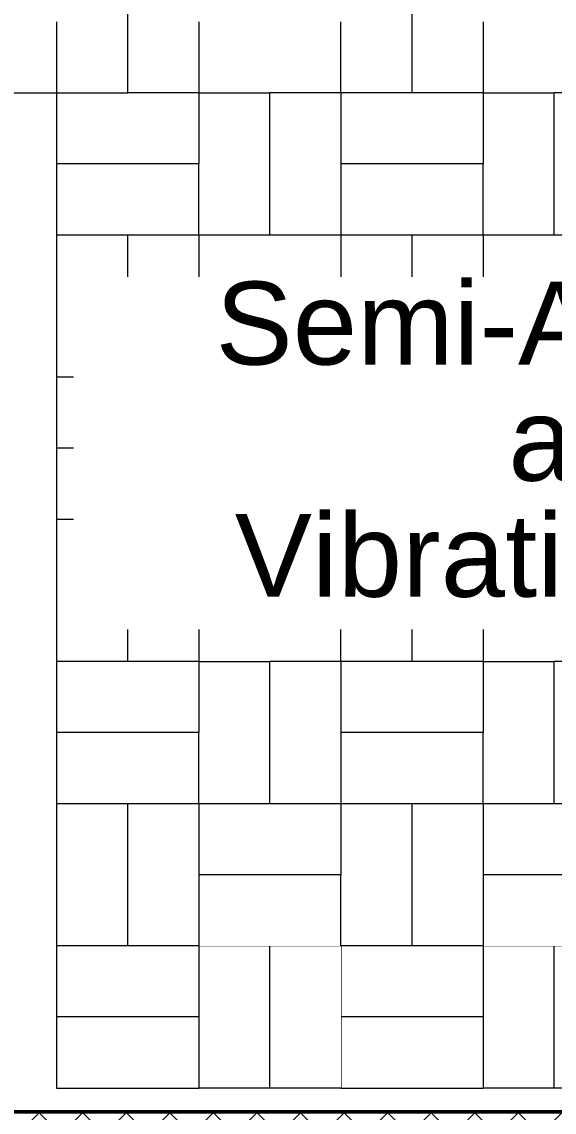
# Model space of a CAD drawing. Header units: millimetres. Extents: x -48147 to 1417267, y -496296 to 18123.
# Drawn here: x 1399067 to 1400190, y -491272 to -488971 of the extents above; entities that cross this region are included whole.
import ezdxf

# ---------------------------------------------------------------- set-up
doc = ezdxf.new("R2010")
doc.units = ezdxf.units.MM
doc.header["$MEASUREMENT"] = 0
doc.linetypes.add('Wipeout_Contour', pattern=[1000, 0, -1000])
for name, color, linetype, lineweight in [('A-95-P_Text_1_50_GA_Pen_No__1', 7, 'Continuous', 13), ('New_A-20-M_ Acoustic chambers _Pen_No__101', 252, 'Continuous', 15), ('New_A-20-M_ Acoustic chambers _Pen_No__93', 8, 'Continuous', 13)]:
    doc.layers.add(name, color=color, linetype=linetype, lineweight=lineweight)
doc.layers.add('New_A-20-M_ Acoustic chambers', color=7, linetype='Continuous')
doc.layers.add('New_A-25-M_Wall_Int', color=7, linetype='Continuous')
doc.layers.add('New_A-20-M_ Acoustic chambers _Pen_No__29', color=7, linetype='Continuous', lineweight=50, true_color=0x2a2a2a)
doc.layers.add('New_A-20-M_ Acoustic chambers _Pen_No__81', color=7, linetype='Continuous', lineweight=20, true_color=0x6a6a6a)
doc.styles.add('GENERATED_STYLE_2', font='')
doc.styles.get('GENERATED_STYLE_2').set_extended_font_data('Swis721 BT')

# ---------------------------------------------------------------- blocks, each defined once
blk = doc.blocks.new('Section Elem_347_2', base_point=(1376122.5, -491272.8))
at = {"color": 254, "linetype": 'Wipeout_Contour', "lineweight": 0, "ltscale": 5934987.587017196}
blk.add_wipeout([(1397038.4, -491270.8), (1397038.4, -491372.8), (1403037.9, -491372.8), (1403037.9, -491270.8)], dxfattribs=at).dxf.layer = 'New_A-20-M_ Acoustic chambers'
at = {"layer": 'New_A-20-M_ Acoustic chambers _Pen_No__81', "linetype": 'Continuous'}
h = blk.add_hatch(dxfattribs=at)
h.set_pattern_fill('Concrete_Block_0002', color=256, style=0, pattern_type=2)
h.set_pattern_definition([(45, (1376122.47, -491272.82), (-45.96194, 45.96194), []), (135, (1376122.47, -491272.82), (45.96194, 45.96194), [])])
h.paths.add_polyline_path([(1397038.4, -491270.8), (1397038.4, -491372.8), (1403037.9, -491372.8), (1403037.9, -491270.8)])
at = {"layer": 'New_A-20-M_ Acoustic chambers _Pen_No__29', "linetype": 'Continuous'}
blk.add_line((1402935.9, -491270.8), (1397140.4, -491270.8), dxfattribs=at)
blk = doc.blocks.new('Section Elem_380_2', base_point=(1376122.5, -491272.8))
at = {"color": 254, "linetype": 'Wipeout_Contour', "lineweight": 0, "ltscale": 11846490.09063876}
blk.add_wipeout([(1399648.9, -487879.6), (1396919, -487879.6), (1396919, -491272.8), (1397038.4, -491272.8), (1397038.4, -491270.8), (1397038.4, -488144.8), (1397038.4, -488042.8), (1399648.9, -488042.8)], dxfattribs=at).dxf.layer = 'New_A-25-M_Wall_Int'
blk = doc.blocks.new('Section Elem_763_2', base_point=(1376122.5, -491272.8))
at = {"color": 254, "linetype": 'Wipeout_Contour', "lineweight": 0, "ltscale": 5935511.650456063}
blk.add_wipeout([(1400190.4, -490920.8), (1400190.4, -491220.8), (1400340.4, -491220.8), (1400340.4, -490920.8)], dxfattribs=at).dxf.layer = 'New_A-20-M_ Acoustic chambers'
at = {"color": 254, "linetype": 'Wipeout_Contour', "lineweight": 0, "ltscale": 5934945.462171674}
blk.add_wipeout([(1400040.4, -490920.8), (1400040.4, -491220.8), (1400190.4, -491220.8), (1400190.4, -490920.8)], dxfattribs=at).dxf.layer = 'New_A-20-M_ Acoustic chambers'
at = {"layer": 'New_A-20-M_ Acoustic chambers _Pen_No__93', "linetype": 'Continuous'}
for p, q in [((1400190.4, -490920.8), (1400040.4, -490920.8)), ((1400340.4, -490920.8), (1400190.4, -490920.8)), ((1400190.4, -491220.8), (1400190.4, -490920.8)), ((1400190.4, -491220.8), (1400040.4, -491220.8)), ((1400340.4, -491220.8), (1400190.4, -491220.8))]:
    blk.add_line(p, q, dxfattribs=at)
blk = doc.blocks.new('Section Elem_764_2', base_point=(1376122.5, -491272.8))
at = {"color": 254, "linetype": 'Wipeout_Contour', "lineweight": 0, "ltscale": 5933996.874796423}
blk.add_wipeout([(1399740.4, -491070.8), (1400040.4, -491070.8), (1400040.4, -490920.8), (1399740.4, -490920.8)], dxfattribs=at).dxf.layer = 'New_A-20-M_ Acoustic chambers'
at = {"color": 254, "linetype": 'Wipeout_Contour', "lineweight": 0, "ltscale": 5934195.484651246}
blk.add_wipeout([(1399740.4, -491220.8), (1400040.4, -491220.8), (1400040.4, -491070.8), (1399740.4, -491070.8)], dxfattribs=at).dxf.layer = 'New_A-20-M_ Acoustic chambers'
at = {"layer": 'New_A-20-M_ Acoustic chambers _Pen_No__93', "linetype": 'Continuous'}
for p, q in [((1399740.4, -490920.8), (1399740.4, -491070.8)), ((1400040.4, -490920.8), (1400040.4, -491070.8)), ((1399740.4, -491070.8), (1399740.4, -491220.8)), ((1400040.4, -491070.8), (1399740.4, -491070.8)), ((1400040.4, -491070.8), (1400040.4, -491220.8)), ((1399740.4, -491220.8), (1400040.4, -491220.8))]:
    blk.add_line(p, q, dxfattribs=at)
blk = doc.blocks.new('Section Elem_765_2', base_point=(1376122.5, -491272.8))
at = {"color": 254, "linetype": 'Wipeout_Contour', "lineweight": 0, "ltscale": 5933246.937192906}
blk.add_wipeout([(1399590.4, -490920.8), (1399590.4, -491220.8), (1399740.4, -491220.8), (1399740.4, -490920.8)], dxfattribs=at).dxf.layer = 'New_A-20-M_ Acoustic chambers'
at = {"color": 254, "linetype": 'Wipeout_Contour', "lineweight": 0, "ltscale": 5932680.775497827}
blk.add_wipeout([(1399440.4, -490920.8), (1399440.4, -491220.8), (1399590.4, -491220.8), (1399590.4, -490920.8)], dxfattribs=at).dxf.layer = 'New_A-20-M_ Acoustic chambers'
at = {"layer": 'New_A-20-M_ Acoustic chambers _Pen_No__93', "linetype": 'Continuous'}
for p, q in [((1399590.4, -490920.8), (1399440.4, -490920.8)), ((1399740.4, -490920.8), (1399590.4, -490920.8)), ((1399590.4, -491220.8), (1399590.4, -490920.8)), ((1399590.4, -491220.8), (1399440.4, -491220.8)), ((1399740.4, -491220.8), (1399590.4, -491220.8))]:
    blk.add_line(p, q, dxfattribs=at)
blk = doc.blocks.new('Section Elem_766_2', base_point=(1376122.5, -491272.8))
at = {"color": 254, "linetype": 'Wipeout_Contour', "lineweight": 0, "ltscale": 5931732.190107181}
blk.add_wipeout([(1399140.4, -491070.8), (1399440.4, -491070.8), (1399440.4, -490920.8), (1399140.4, -490920.8)], dxfattribs=at).dxf.layer = 'New_A-20-M_ Acoustic chambers'
at = {"color": 254, "linetype": 'Wipeout_Contour', "lineweight": 0, "ltscale": 5931930.875787012}
blk.add_wipeout([(1399140.4, -491220.8), (1399440.4, -491220.8), (1399440.4, -491070.8), (1399140.4, -491070.8)], dxfattribs=at).dxf.layer = 'New_A-20-M_ Acoustic chambers'
at = {"layer": 'New_A-20-M_ Acoustic chambers _Pen_No__93', "linetype": 'Continuous'}
for p, q in [((1399140.4, -490920.8), (1399140.4, -491070.8)), ((1399440.4, -490920.8), (1399440.4, -491070.8)), ((1399140.4, -491070.8), (1399140.4, -491220.8)), ((1399440.4, -491070.8), (1399140.4, -491070.8)), ((1399440.4, -491070.8), (1399440.4, -491220.8)), ((1399140.4, -491220.8), (1399440.4, -491220.8))]:
    blk.add_line(p, q, dxfattribs=at)
blk = doc.blocks.new('Section Elem_771_2', base_point=(1376122.5, -491272.8))
at = {"color": 254, "linetype": 'Wipeout_Contour', "lineweight": 0, "ltscale": 5931604.171387545}
blk.add_wipeout([(1399890.4, -488820.8), (1399890.4, -489120.8), (1400040.4, -489120.8), (1400040.4, -488820.8)], dxfattribs=at).dxf.layer = 'New_A-20-M_ Acoustic chambers'
at = {"color": 254, "linetype": 'Wipeout_Contour', "lineweight": 0, "ltscale": 5928021.400780907}
blk.add_wipeout([(1399140.4, -488970.8), (1398840.4, -488970.8), (1398840.4, -489120.8), (1399140.4, -489120.8)], dxfattribs=at).dxf.layer = 'New_A-20-M_ Acoustic chambers'
at = {"color": 254, "linetype": 'Wipeout_Contour', "lineweight": 0, "ltscale": 5933132.790818749}
blk.add_wipeout([(1400190.4, -489120.8), (1400190.4, -489420.8), (1400340.4, -489420.8), (1400340.4, -489120.8)], dxfattribs=at).dxf.layer = 'New_A-20-M_ Acoustic chambers'
at = {"color": 254, "linetype": 'Wipeout_Contour', "lineweight": 0, "ltscale": 5933358.539601297}
blk.add_wipeout([(1400190.4, -490020.8), (1400190.4, -489720.8), (1400040.4, -489720.8), (1400040.4, -490020.8)], dxfattribs=at).dxf.layer = 'New_A-20-M_ Acoustic chambers'
at = {"color": 254, "linetype": 'Wipeout_Contour', "lineweight": 0, "ltscale": 5934717.832629042}
blk.add_wipeout([(1400190.4, -490320.8), (1400190.4, -490620.8), (1400340.4, -490620.8), (1400340.4, -490320.8)], dxfattribs=at).dxf.layer = 'New_A-20-M_ Acoustic chambers'
at = {"color": 254, "linetype": 'Wipeout_Contour', "lineweight": 0, "ltscale": 5931151.189819267}
blk.add_wipeout([(1399290.4, -490920.8), (1399290.4, -490620.8), (1399140.4, -490620.8), (1399140.4, -490920.8)], dxfattribs=at).dxf.layer = 'New_A-20-M_ Acoustic chambers'
at = {"color": 254, "linetype": 'Wipeout_Contour', "lineweight": 0, "ltscale": 5933982.187808844}
blk.add_wipeout([(1399890.4, -490620.8), (1399890.4, -490920.8), (1400040.4, -490920.8), (1400040.4, -490620.8)], dxfattribs=at).dxf.layer = 'New_A-20-M_ Acoustic chambers'
at = {"color": 254, "linetype": 'Wipeout_Contour', "lineweight": 0, "ltscale": 5933924.879302647}
blk.add_wipeout([(1400190.4, -489720.8), (1400190.4, -490020.8), (1400340.4, -490020.8), (1400340.4, -489720.8)], dxfattribs=at).dxf.layer = 'New_A-20-M_ Acoustic chambers'
at = {"color": 254, "linetype": 'Wipeout_Contour', "lineweight": 0, "ltscale": 5931717.376126581}
blk.add_wipeout([(1399290.4, -490920.8), (1399440.4, -490920.8), (1399440.4, -490620.8), (1399290.4, -490620.8)], dxfattribs=at).dxf.layer = 'New_A-20-M_ Acoustic chambers'
at = {"color": 254, "linetype": 'Wipeout_Contour', "lineweight": 0, "ltscale": 5934930.739066798}
blk.add_wipeout([(1400340.4, -490770.8), (1400040.4, -490770.8), (1400040.4, -490920.8), (1400340.4, -490920.8)], dxfattribs=at).dxf.layer = 'New_A-20-M_ Acoustic chambers'
at = {"layer": 'New_A-20-M_ Acoustic chambers _Pen_No__101', "linetype": 'Continuous'}
blk.add_line((1399290.4, -490920.8), (1399140.4, -490920.8), dxfattribs=at)
at = {"color": 254, "linetype": 'Wipeout_Contour', "lineweight": 0, "ltscale": 5931136.457315907}
blk.add_wipeout([(1399440.4, -490470.8), (1399140.4, -490470.8), (1399140.4, -490620.8), (1399440.4, -490620.8)], dxfattribs=at).dxf.layer = 'New_A-20-M_ Acoustic chambers'
at = {"color": 254, "linetype": 'Wipeout_Contour', "lineweight": 0, "ltscale": 5932665.925414979}
blk.add_wipeout([(1399440.4, -490770.8), (1399440.4, -490920.8), (1399740.4, -490920.8), (1399740.4, -490770.8)], dxfattribs=at).dxf.layer = 'New_A-20-M_ Acoustic chambers'
at = {"layer": 'New_A-20-M_ Acoustic chambers _Pen_No__101', "linetype": 'Continuous'}
for p, q in [((1399290.4, -490620.8), (1399140.4, -490620.8)), ((1399140.4, -490620.8), (1399140.4, -490920.8)), ((1399290.4, -490920.8), (1399290.4, -490620.8)), ((1399440.4, -490920.8), (1399290.4, -490920.8))]:
    blk.add_line(p, q, dxfattribs=at)
at = {"color": 254, "linetype": 'Wipeout_Contour', "lineweight": 0, "ltscale": 5931886.578837061}
blk.add_wipeout([(1399440.4, -490620.8), (1399590.4, -490620.8), (1399590.4, -490320.8), (1399440.4, -490320.8)], dxfattribs=at).dxf.layer = 'New_A-20-M_ Acoustic chambers'
at = {"color": 254, "linetype": 'Wipeout_Contour', "lineweight": 0, "ltscale": 5930937.987813097}
blk.add_wipeout([(1399140.4, -490470.8), (1399440.4, -490470.8), (1399440.4, -490320.8), (1399140.4, -490320.8)], dxfattribs=at).dxf.layer = 'New_A-20-M_ Acoustic chambers'
at = {"color": 254, "linetype": 'Wipeout_Contour', "lineweight": 0, "ltscale": 5932452.816326023}
blk.add_wipeout([(1399590.4, -490320.8), (1399590.4, -490620.8), (1399740.4, -490620.8), (1399740.4, -490320.8)], dxfattribs=at).dxf.layer = 'New_A-20-M_ Acoustic chambers'
at = {"layer": 'New_A-20-M_ Acoustic chambers _Pen_No__101', "linetype": 'Continuous'}
for p, q in [((1399440.4, -490470.8), (1399140.4, -490470.8)), ((1399140.4, -490470.8), (1399140.4, -490620.8))]:
    blk.add_line(p, q, dxfattribs=at)
at = {"color": 254, "linetype": 'Wipeout_Contour', "lineweight": 0, "ltscale": 5930357.273957147}
blk.add_wipeout([(1399140.4, -490320.8), (1399290.4, -490320.8), (1399290.4, -490020.8), (1399140.4, -490020.8)], dxfattribs=at).dxf.layer = 'New_A-20-M_ Acoustic chambers'
at = {"color": 254, "linetype": 'Wipeout_Contour', "lineweight": 0, "ltscale": 5931872.090894979}
blk.add_wipeout([(1399440.4, -490320.8), (1399740.4, -490320.8), (1399740.4, -490170.8), (1399440.4, -490170.8)], dxfattribs=at).dxf.layer = 'New_A-20-M_ Acoustic chambers'
at = {"color": 254, "linetype": 'Wipeout_Contour', "lineweight": 0, "ltscale": 5932467.385723676}
blk.add_wipeout([(1399440.4, -490620.8), (1399440.4, -490770.8), (1399740.4, -490770.8), (1399740.4, -490620.8)], dxfattribs=at).dxf.layer = 'New_A-20-M_ Acoustic chambers'
at = {"layer": 'New_A-20-M_ Acoustic chambers _Pen_No__101', "linetype": 'Continuous'}
for p, q in [((1399140.4, -490320.8), (1399140.4, -490470.8)), ((1399590.4, -490620.8), (1399590.4, -490320.8)), ((1399440.4, -490620.8), (1399440.4, -490470.8)), ((1399440.4, -490620.8), (1399290.4, -490620.8)), ((1399440.4, -490620.8), (1399440.4, -490770.8)), ((1399590.4, -490620.8), (1399440.4, -490620.8)), ((1399440.4, -490770.8), (1399440.4, -490920.8))]:
    blk.add_line(p, q, dxfattribs=at)
at = {"color": 254, "linetype": 'Wipeout_Contour', "lineweight": 0, "ltscale": 5930923.536054393}
blk.add_wipeout([(1399290.4, -490020.8), (1399290.4, -490320.8), (1399440.4, -490320.8), (1399440.4, -490020.8)], dxfattribs=at).dxf.layer = 'New_A-20-M_ Acoustic chambers'
at = {"color": 254, "linetype": 'Wipeout_Contour', "lineweight": 0, "ltscale": 5933415.974924154}
blk.add_wipeout([(1399890.4, -490920.8), (1399890.4, -490620.8), (1399740.4, -490620.8), (1399740.4, -490920.8)], dxfattribs=at).dxf.layer = 'New_A-20-M_ Acoustic chambers'
at = {"layer": 'New_A-20-M_ Acoustic chambers _Pen_No__101', "linetype": 'Continuous'}
for p, q in [((1399290.4, -490320.8), (1399140.4, -490320.8)), ((1399440.4, -490320.8), (1399290.4, -490320.8)), ((1399440.4, -490320.8), (1399590.4, -490320.8)), ((1399440.4, -490320.8), (1399440.4, -490470.8)), ((1399740.4, -490770.8), (1399440.4, -490770.8)), ((1399740.4, -490920.8), (1399740.4, -490770.8)), ((1399890.4, -490920.8), (1399740.4, -490920.8)), ((1400040.4, -490920.8), (1399890.4, -490920.8))]:
    blk.add_line(p, q, dxfattribs=at)
at = {"color": 254, "linetype": 'Wipeout_Contour', "lineweight": 0, "ltscale": 5930342.903699629}
blk.add_wipeout([(1399440.4, -490020.8), (1399440.4, -489870.8), (1399140.4, -489870.8), (1399140.4, -490020.8)], dxfattribs=at).dxf.layer = 'New_A-20-M_ Acoustic chambers'
at = {"color": 254, "linetype": 'Wipeout_Contour', "lineweight": 0, "ltscale": 5933401.369386863}
blk.add_wipeout([(1400040.4, -490470.8), (1399740.4, -490470.8), (1399740.4, -490620.8), (1400040.4, -490620.8)], dxfattribs=at).dxf.layer = 'New_A-20-M_ Acoustic chambers'
at = {"layer": 'New_A-20-M_ Acoustic chambers _Pen_No__101', "linetype": 'Continuous'}
for p, q in [((1399290.4, -490020.8), (1399140.4, -490020.8)), ((1399140.4, -490020.8), (1399140.4, -490320.8)), ((1399290.4, -490320.8), (1399290.4, -490020.8)), ((1399740.4, -490620.8), (1399590.4, -490620.8)), ((1399740.4, -490620.8), (1399740.4, -490770.8)), ((1399890.4, -490620.8), (1399740.4, -490620.8)), ((1399890.4, -490920.8), (1399890.4, -490620.8))]:
    blk.add_line(p, q, dxfattribs=at)
at = {"color": 254, "linetype": 'Wipeout_Contour', "lineweight": 0, "ltscale": 5931093.246988205}
blk.add_wipeout([(1399440.4, -490020.8), (1399590.4, -490020.8), (1399590.4, -489720.8), (1399440.4, -489720.8)], dxfattribs=at).dxf.layer = 'New_A-20-M_ Acoustic chambers'
at = {"color": 254, "linetype": 'Wipeout_Contour', "lineweight": 0, "ltscale": 5933202.975646839}
blk.add_wipeout([(1399740.4, -490470.8), (1400040.4, -490470.8), (1400040.4, -490320.8), (1399740.4, -490320.8)], dxfattribs=at).dxf.layer = 'New_A-20-M_ Acoustic chambers'
at = {"color": 254, "linetype": 'Wipeout_Contour', "lineweight": 0, "ltscale": 5934732.275142251}
blk.add_wipeout([(1400040.4, -490770.8), (1400340.4, -490770.8), (1400340.4, -490620.8), (1400040.4, -490620.8)], dxfattribs=at).dxf.layer = 'New_A-20-M_ Acoustic chambers'
at = {"layer": 'New_A-20-M_ Acoustic chambers _Pen_No__101', "linetype": 'Continuous'}
for p, q in [((1399740.4, -490470.8), (1399740.4, -490620.8)), ((1400340.4, -490770.8), (1400040.4, -490770.8)), ((1400040.4, -490770.8), (1400040.4, -490920.8))]:
    blk.add_line(p, q, dxfattribs=at)
at = {"color": 254, "linetype": 'Wipeout_Contour', "lineweight": 0, "ltscale": 5930144.650465386}
blk.add_wipeout([(1399140.4, -489870.8), (1399440.4, -489870.8), (1399440.4, -489720.8), (1399140.4, -489720.8)], dxfattribs=at).dxf.layer = 'New_A-20-M_ Acoustic chambers'
at = {"color": 254, "linetype": 'Wipeout_Contour', "lineweight": 0, "ltscale": 5932622.362140291}
blk.add_wipeout([(1399890.4, -490320.8), (1399890.4, -490020.8), (1399740.4, -490020.8), (1399740.4, -490320.8)], dxfattribs=at).dxf.layer = 'New_A-20-M_ Acoustic chambers'
at = {"color": 254, "linetype": 'Wipeout_Contour', "lineweight": 0, "ltscale": 5934151.568605056}
blk.add_wipeout([(1400190.4, -490620.8), (1400190.4, -490320.8), (1400040.4, -490320.8), (1400040.4, -490620.8)], dxfattribs=at).dxf.layer = 'New_A-20-M_ Acoustic chambers'
at = {"layer": 'New_A-20-M_ Acoustic chambers _Pen_No__101', "linetype": 'Continuous'}
for p, q in [((1399440.4, -489870.8), (1399140.4, -489870.8)), ((1399140.4, -489870.8), (1399140.4, -490020.8)), ((1399740.4, -490320.8), (1399590.4, -490320.8)), ((1399740.4, -490320.8), (1399740.4, -490470.8)), ((1400040.4, -490470.8), (1399740.4, -490470.8)), ((1400040.4, -490620.8), (1400040.4, -490470.8)), ((1400040.4, -490620.8), (1399890.4, -490620.8)), ((1400190.4, -490620.8), (1400040.4, -490620.8)), ((1400040.4, -490620.8), (1400040.4, -490770.8)), ((1400340.4, -490620.8), (1400190.4, -490620.8))]:
    blk.add_line(p, q, dxfattribs=at)
at = {"color": 254, "linetype": 'Wipeout_Contour', "lineweight": 0, "ltscale": 5929564.223200417}
blk.add_wipeout([(1399290.4, -489720.8), (1399290.4, -489420.8), (1399140.4, -489420.8), (1399140.4, -489720.8)], dxfattribs=at).dxf.layer = 'New_A-20-M_ Acoustic chambers'
at = {"color": 254, "linetype": 'Wipeout_Contour', "lineweight": 0, "ltscale": 5931659.560208795}
blk.add_wipeout([(1399590.4, -489720.8), (1399590.4, -490020.8), (1399740.4, -490020.8), (1399740.4, -489720.8)], dxfattribs=at).dxf.layer = 'New_A-20-M_ Acoustic chambers'
at = {"color": 254, "linetype": 'Wipeout_Contour', "lineweight": 0, "ltscale": 5934137.207520468}
blk.add_wipeout([(1400340.4, -490170.8), (1400040.4, -490170.8), (1400040.4, -490320.8), (1400340.4, -490320.8)], dxfattribs=at).dxf.layer = 'New_A-20-M_ Acoustic chambers'
at = {"layer": 'New_A-20-M_ Acoustic chambers _Pen_No__101', "linetype": 'Continuous'}
for p, q in [((1399140.4, -489720.8), (1399140.4, -489870.8)), ((1400190.4, -490620.8), (1400190.4, -490320.8)), ((1400340.4, -490320.8), (1400190.4, -490320.8))]:
    blk.add_line(p, q, dxfattribs=at)
at = {"color": 254, "linetype": 'Wipeout_Contour', "lineweight": 0, "ltscale": 5930130.561025267}
blk.add_wipeout([(1399290.4, -489420.8), (1399290.4, -489720.8), (1399440.4, -489720.8), (1399440.4, -489420.8)], dxfattribs=at).dxf.layer = 'New_A-20-M_ Acoustic chambers'
at = {"color": 254, "linetype": 'Wipeout_Contour', "lineweight": 0, "ltscale": 5931673.767397686}
blk.add_wipeout([(1399440.4, -490170.8), (1399740.4, -490170.8), (1399740.4, -490020.8), (1399440.4, -490020.8)], dxfattribs=at).dxf.layer = 'New_A-20-M_ Acoustic chambers'
at = {"color": 254, "linetype": 'Wipeout_Contour', "lineweight": 0, "ltscale": 5933188.650760612}
blk.add_wipeout([(1399890.4, -490020.8), (1399890.4, -490320.8), (1400040.4, -490320.8), (1400040.4, -490020.8)], dxfattribs=at).dxf.layer = 'New_A-20-M_ Acoustic chambers'
at = {"layer": 'New_A-20-M_ Acoustic chambers _Pen_No__101', "linetype": 'Continuous'}
for p, q in [((1399290.4, -489720.8), (1399140.4, -489720.8)), ((1399440.4, -490020.8), (1399440.4, -489870.8)), ((1399440.4, -490020.8), (1399290.4, -490020.8)), ((1399590.4, -490020.8), (1399440.4, -490020.8)), ((1399440.4, -490020.8), (1399440.4, -490170.8)), ((1399440.4, -490170.8), (1399440.4, -490320.8)), ((1399740.4, -490170.8), (1399440.4, -490170.8)), ((1399740.4, -490320.8), (1399740.4, -490170.8)), ((1399890.4, -490320.8), (1399740.4, -490320.8)), ((1400040.4, -490320.8), (1399890.4, -490320.8)), ((1400040.4, -490320.8), (1400190.4, -490320.8)), ((1400040.4, -490320.8), (1400040.4, -490470.8))]:
    blk.add_line(p, q, dxfattribs=at)
at = {"color": 254, "linetype": 'Wipeout_Contour', "lineweight": 0, "ltscale": 5930300.780293599}
blk.add_wipeout([(1399590.4, -489420.8), (1399590.4, -489120.8), (1399440.4, -489120.8), (1399440.4, -489420.8)], dxfattribs=at).dxf.layer = 'New_A-20-M_ Acoustic chambers'
at = {"color": 254, "linetype": 'Wipeout_Contour', "lineweight": 0, "ltscale": 5932608.118728274}
blk.add_wipeout([(1399740.4, -489870.8), (1399740.4, -490020.8), (1400040.4, -490020.8), (1400040.4, -489870.8)], dxfattribs=at).dxf.layer = 'New_A-20-M_ Acoustic chambers'
at = {"layer": 'New_A-20-M_ Acoustic chambers _Pen_No__101', "linetype": 'Continuous'}
for p, q in [((1399740.4, -490020.8), (1399590.4, -490020.8)), ((1399740.4, -490020.8), (1399740.4, -490170.8)), ((1399890.4, -490020.8), (1399740.4, -490020.8)), ((1399890.4, -490320.8), (1399890.4, -490020.8))]:
    blk.add_line(p, q, dxfattribs=at)
at = {"color": 254, "linetype": 'Wipeout_Contour', "lineweight": 0, "ltscale": 5929338.451381538}
blk.add_wipeout([(1399290.4, -489120.8), (1399440.4, -489120.8), (1399440.4, -488820.8), (1399290.4, -488820.8)], dxfattribs=at).dxf.layer = 'New_A-20-M_ Acoustic chambers'
at = {"color": 254, "linetype": 'Wipeout_Contour', "lineweight": 0, "ltscale": 5929550.215287773}
blk.add_wipeout([(1399440.4, -489420.8), (1399440.4, -489270.8), (1399140.4, -489270.8), (1399140.4, -489420.8)], dxfattribs=at).dxf.layer = 'New_A-20-M_ Acoustic chambers'
at = {"color": 254, "linetype": 'Wipeout_Contour', "lineweight": 0, "ltscale": 5932409.941194497}
blk.add_wipeout([(1399740.4, -489870.8), (1400040.4, -489870.8), (1400040.4, -489720.8), (1399740.4, -489720.8)], dxfattribs=at).dxf.layer = 'New_A-20-M_ Acoustic chambers'
at = {"color": 254, "linetype": 'Wipeout_Contour', "lineweight": 0, "ltscale": 5933938.959727671}
blk.add_wipeout([(1400040.4, -490170.8), (1400340.4, -490170.8), (1400340.4, -490020.8), (1400040.4, -490020.8)], dxfattribs=at).dxf.layer = 'New_A-20-M_ Acoustic chambers'
at = {"layer": 'New_A-20-M_ Acoustic chambers _Pen_No__101', "linetype": 'Continuous'}
for p, q in [((1399140.4, -489420.8), (1399140.4, -489720.8)), ((1399290.4, -489420.8), (1399140.4, -489420.8)), ((1399290.4, -489720.8), (1399290.4, -489420.8)), ((1399740.4, -489870.8), (1399740.4, -490020.8)), ((1400040.4, -489870.8), (1399740.4, -489870.8)), ((1400040.4, -490020.8), (1400040.4, -489870.8)), ((1400040.4, -490020.8), (1399890.4, -490020.8)), ((1400040.4, -490020.8), (1400040.4, -490170.8)), ((1400190.4, -490020.8), (1400040.4, -490020.8)), ((1400340.4, -490020.8), (1400190.4, -490020.8)), ((1400340.4, -490170.8), (1400040.4, -490170.8)), ((1400040.4, -490170.8), (1400040.4, -490320.8))]:
    blk.add_line(p, q, dxfattribs=at)
at = {"color": 254, "linetype": 'Wipeout_Contour', "lineweight": 0, "ltscale": 5929352.17840649}
blk.add_wipeout([(1399140.4, -489270.8), (1399440.4, -489270.8), (1399440.4, -489120.8), (1399140.4, -489120.8)], dxfattribs=at).dxf.layer = 'New_A-20-M_ Acoustic chambers'
at = {"color": 254, "linetype": 'Wipeout_Contour', "lineweight": 0, "ltscale": 5931829.614212541}
blk.add_wipeout([(1399890.4, -489720.8), (1399890.4, -489420.8), (1399740.4, -489420.8), (1399740.4, -489720.8)], dxfattribs=at).dxf.layer = 'New_A-20-M_ Acoustic chambers'
at = {"layer": 'New_A-20-M_ Acoustic chambers _Pen_No__101', "linetype": 'Continuous'}
for p, q in [((1399440.4, -489270.8), (1399140.4, -489270.8)), ((1399140.4, -489270.8), (1399140.4, -489420.8))]:
    blk.add_line(p, q, dxfattribs=at)
at = {"color": 254, "linetype": 'Wipeout_Contour', "lineweight": 0, "ltscale": 5928772.0378915}
blk.add_wipeout([(1399140.4, -489120.8), (1399290.4, -489120.8), (1399290.4, -488820.8), (1399140.4, -488820.8)], dxfattribs=at).dxf.layer = 'New_A-20-M_ Acoustic chambers'
at = {"color": 254, "linetype": 'Wipeout_Contour', "lineweight": 0, "ltscale": 5930867.169183454}
blk.add_wipeout([(1399590.4, -489120.8), (1399590.4, -489420.8), (1399740.4, -489420.8), (1399740.4, -489120.8)], dxfattribs=at).dxf.layer = 'New_A-20-M_ Acoustic chambers'
at = {"color": 254, "linetype": 'Wipeout_Contour', "lineweight": 0, "ltscale": 5932395.978506186}
blk.add_wipeout([(1399890.4, -489420.8), (1399890.4, -489720.8), (1400040.4, -489720.8), (1400040.4, -489420.8)], dxfattribs=at).dxf.layer = 'New_A-20-M_ Acoustic chambers'
at = {"color": 254, "linetype": 'Wipeout_Contour', "lineweight": 0, "ltscale": 5931079.121281188}
blk.add_wipeout([(1399740.4, -489720.8), (1399740.4, -489570.8), (1399440.4, -489570.8), (1399440.4, -489720.8)], dxfattribs=at).dxf.layer = 'New_A-20-M_ Acoustic chambers'
at = {"layer": 'New_A-20-M_ Acoustic chambers _Pen_No__101', "linetype": 'Continuous'}
for p, q in [((1399290.4, -489120.8), (1399290.4, -488820.8)), ((1399140.4, -488970.8), (1399140.4, -489120.8)), ((1398840.4, -489120.8), (1399140.4, -489120.8)), ((1399140.4, -489120.8), (1399290.4, -489120.8)), ((1399140.4, -489120.8), (1399140.4, -489270.8)), ((1399440.4, -489720.8), (1399290.4, -489720.8)), ((1399440.4, -489720.8), (1399440.4, -489870.8)), ((1399440.4, -489720.8), (1399590.4, -489720.8)), ((1399590.4, -490020.8), (1399590.4, -489720.8)), ((1399740.4, -489720.8), (1399590.4, -489720.8)), ((1399740.4, -489720.8), (1399740.4, -489870.8)), ((1399890.4, -489720.8), (1399740.4, -489720.8))]:
    blk.add_line(p, q, dxfattribs=at)
at = {"color": 254, "linetype": 'Wipeout_Contour', "lineweight": 0, "ltscale": 5931037.731487696}
blk.add_wipeout([(1399890.4, -489120.8), (1399890.4, -488820.8), (1399740.4, -488820.8), (1399740.4, -489120.8)], dxfattribs=at).dxf.layer = 'New_A-20-M_ Acoustic chambers'
at = {"color": 254, "linetype": 'Wipeout_Contour', "lineweight": 0, "ltscale": 5931815.733024701}
blk.add_wipeout([(1399740.4, -489420.8), (1400040.4, -489420.8), (1400040.4, -489270.8), (1399740.4, -489270.8)], dxfattribs=at).dxf.layer = 'New_A-20-M_ Acoustic chambers'
at = {"color": 254, "linetype": 'Wipeout_Contour', "lineweight": 0, "ltscale": 5933344.540631169}
blk.add_wipeout([(1400340.4, -489570.8), (1400040.4, -489570.8), (1400040.4, -489720.8), (1400340.4, -489720.8)], dxfattribs=at).dxf.layer = 'New_A-20-M_ Acoustic chambers'
at = {"layer": 'New_A-20-M_ Acoustic chambers _Pen_No__101', "linetype": 'Continuous'}
for p, q in [((1399890.4, -489720.8), (1399890.4, -489420.8)), ((1400040.4, -489720.8), (1399890.4, -489720.8)), ((1400040.4, -489720.8), (1400040.4, -489870.8)), ((1400040.4, -489720.8), (1400190.4, -489720.8)), ((1400190.4, -490020.8), (1400190.4, -489720.8)), ((1400340.4, -489720.8), (1400190.4, -489720.8))]:
    blk.add_line(p, q, dxfattribs=at)
at = {"color": 254, "linetype": 'Wipeout_Contour', "lineweight": 0, "ltscale": 5930287.016920558}
blk.add_wipeout([(1399740.4, -488970.8), (1399440.4, -488970.8), (1399440.4, -489120.8), (1399740.4, -489120.8)], dxfattribs=at).dxf.layer = 'New_A-20-M_ Acoustic chambers'
at = {"color": 254, "linetype": 'Wipeout_Contour', "lineweight": 0, "ltscale": 5932566.375502375}
blk.add_wipeout([(1400190.4, -489420.8), (1400190.4, -489120.8), (1400040.4, -489120.8), (1400040.4, -489420.8)], dxfattribs=at).dxf.layer = 'New_A-20-M_ Acoustic chambers'
at = {"color": 254, "linetype": 'Wipeout_Contour', "lineweight": 0, "ltscale": 5930881.01406466}
blk.add_wipeout([(1399440.4, -489570.8), (1399740.4, -489570.8), (1399740.4, -489420.8), (1399440.4, -489420.8)], dxfattribs=at).dxf.layer = 'New_A-20-M_ Acoustic chambers'
at = {"layer": 'New_A-20-M_ Acoustic chambers _Pen_No__101', "linetype": 'Continuous'}
for p, q in [((1399440.4, -488970.8), (1399440.4, -489120.8)), ((1399440.4, -489120.8), (1399290.4, -489120.8)), ((1399440.4, -489120.8), (1399440.4, -489270.8)), ((1399440.4, -489120.8), (1399590.4, -489120.8)), ((1399590.4, -489420.8), (1399590.4, -489120.8)), ((1399440.4, -489420.8), (1399440.4, -489270.8)), ((1399440.4, -489420.8), (1399290.4, -489420.8)), ((1399440.4, -489420.8), (1399440.4, -489570.8)), ((1399590.4, -489420.8), (1399440.4, -489420.8)), ((1399740.4, -489420.8), (1399590.4, -489420.8)), ((1399890.4, -489420.8), (1399740.4, -489420.8)), ((1399740.4, -489420.8), (1399740.4, -489570.8)), ((1399740.4, -489570.8), (1399440.4, -489570.8)), ((1399440.4, -489570.8), (1399440.4, -489720.8)), ((1399740.4, -489720.8), (1399740.4, -489570.8))]:
    blk.add_line(p, q, dxfattribs=at)
at = {"color": 254, "linetype": 'Wipeout_Contour', "lineweight": 0, "ltscale": 5931617.771783861}
blk.add_wipeout([(1399740.4, -489120.8), (1399740.4, -489270.8), (1400040.4, -489270.8), (1400040.4, -489120.8)], dxfattribs=at).dxf.layer = 'New_A-20-M_ Acoustic chambers'
at = {"color": 254, "linetype": 'Wipeout_Contour', "lineweight": 0, "ltscale": 5933146.509056788}
blk.add_wipeout([(1400040.4, -489570.8), (1400340.4, -489570.8), (1400340.4, -489420.8), (1400040.4, -489420.8)], dxfattribs=at).dxf.layer = 'New_A-20-M_ Acoustic chambers'
at = {"layer": 'New_A-20-M_ Acoustic chambers _Pen_No__101', "linetype": 'Continuous'}
for p, q in [((1399890.4, -489120.8), (1399890.4, -488820.8)), ((1399740.4, -489120.8), (1399740.4, -488970.8)), ((1399740.4, -489120.8), (1399590.4, -489120.8)), ((1399740.4, -489120.8), (1399740.4, -489270.8)), ((1399890.4, -489120.8), (1399740.4, -489120.8)), ((1399740.4, -489270.8), (1399740.4, -489420.8)), ((1400040.4, -489270.8), (1399740.4, -489270.8)), ((1400040.4, -489420.8), (1400040.4, -489270.8)), ((1400040.4, -489420.8), (1399890.4, -489420.8)), ((1400190.4, -489420.8), (1400040.4, -489420.8)), ((1400040.4, -489420.8), (1400040.4, -489570.8)), ((1400340.4, -489420.8), (1400190.4, -489420.8)), ((1400340.4, -489570.8), (1400040.4, -489570.8)), ((1400040.4, -489570.8), (1400040.4, -489720.8))]:
    blk.add_line(p, q, dxfattribs=at)
at = {"color": 254, "linetype": 'Wipeout_Contour', "lineweight": 0, "ltscale": 5932552.738745494}
blk.add_wipeout([(1400340.4, -488970.8), (1400040.4, -488970.8), (1400040.4, -489120.8), (1400340.4, -489120.8)], dxfattribs=at).dxf.layer = 'New_A-20-M_ Acoustic chambers'
at = {"layer": 'New_A-20-M_ Acoustic chambers _Pen_No__101', "linetype": 'Continuous'}
for p, q in [((1400040.4, -488970.8), (1400040.4, -489120.8)), ((1400040.4, -489120.8), (1399890.4, -489120.8)), ((1400040.4, -489120.8), (1400040.4, -489270.8)), ((1400040.4, -489120.8), (1400190.4, -489120.8)), ((1400190.4, -489420.8), (1400190.4, -489120.8)), ((1400340.4, -489120.8), (1400190.4, -489120.8))]:
    blk.add_line(p, q, dxfattribs=at)

msp = doc.modelspace()

# ---------------------------------------------------------------- block references
at = {"layer": 'New_A-20-M_ Acoustic chambers'}
msp.add_blockref('Section Elem_347_2', (1376122.5, -491272.8), dxfattribs=at)

# ---------------------------------------------------------------- next in the draw order: block references
at = {"layer": 'New_A-25-M_Wall_Int'}
msp.add_blockref('Section Elem_380_2', (1376122.5, -491272.8), dxfattribs=at)

# ---------------------------------------------------------------- next in the draw order: block references
at = {"layer": 'New_A-20-M_ Acoustic chambers'}
msp.add_blockref('Section Elem_763_2', (1376122.5, -491272.8), dxfattribs=at)

# ---------------------------------------------------------------- next in the draw order: block references
msp.add_blockref('Section Elem_764_2', (1376122.5, -491272.8), dxfattribs=at)

# ---------------------------------------------------------------- next in the draw order: block references
msp.add_blockref('Section Elem_765_2', (1376122.5, -491272.8), dxfattribs=at)

# ---------------------------------------------------------------- next in the draw order: block references
msp.add_blockref('Section Elem_766_2', (1376122.5, -491272.8), dxfattribs=at)

# ---------------------------------------------------------------- next in the draw order: block references
msp.add_blockref('Section Elem_771_2', (1376122.5, -491272.8), dxfattribs=at)

# ---------------------------------------------------------------- next in the draw order: wipeouts: each hides what was drawn before it
at = {"linetype": 'Wipeout_Contour', "ltscale": 5934060.363995746}
msp.add_wipeout([(1399176.4, -489509.4), (1401418.8, -489509.4), (1401418.8, -490252.6), (1399176.4, -490252.6)], dxfattribs=at).dxf.layer = 'A-95-P_Text_1_50_GA_Pen_No__1'

# ---------------------------------------------------------------- next in the draw order: texts
at = {"layer": 'A-95-P_Text_1_50_GA_Pen_No__1', "linetype": 'Continuous', "insert": (1400297.6, -489519.2), "char_height": 175, "width": 2240.438, "attachment_point": 2, "line_spacing_factor": 0.839795, "style": 'GENERATED_STYLE_2'}
msp.add_mtext('\\A1;{\\fSwis721 BT|b0|i0|c0|p34;Semi-Anechoic\\P\\fSwis721 BT|b0|i0|c0|p34;and\\P\\fSwis721 BT|b0|i0|c0|p34;Vibrations Lab}', dxfattribs=at)

doc.saveas('drawing.dxf')
